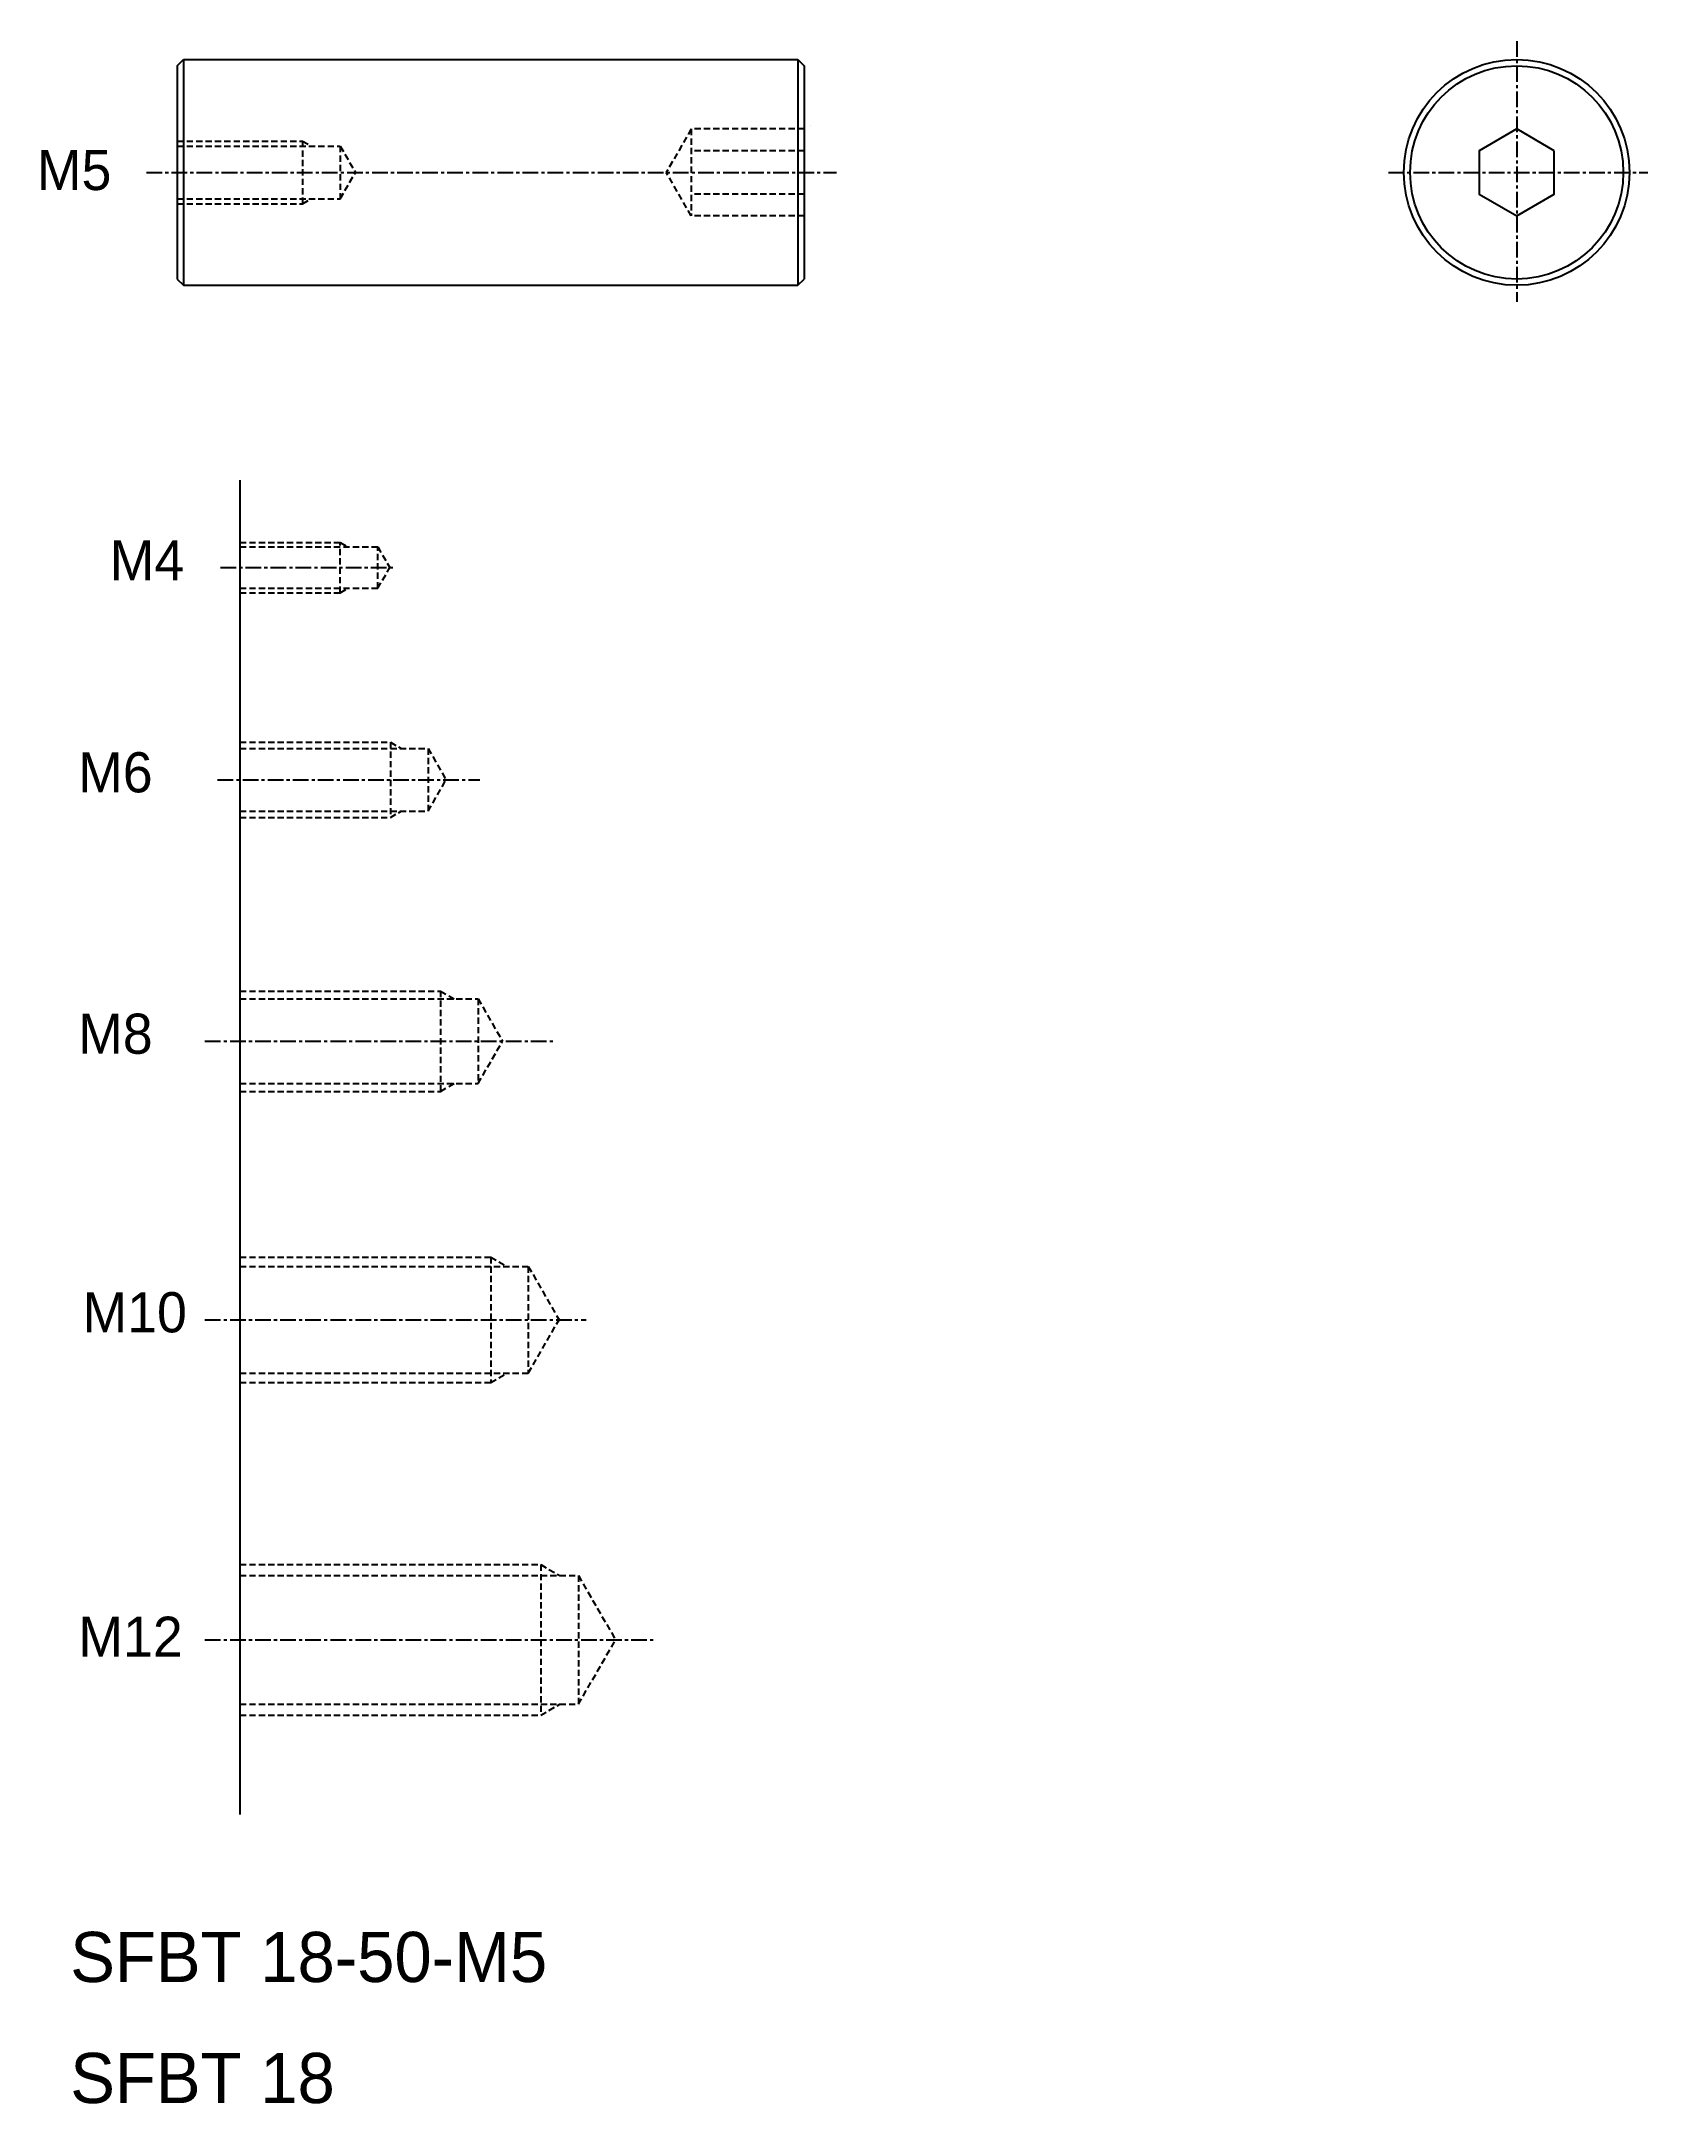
# Model space of a CAD drawing. Extents: x 65 to 193, y 70 to 234.
import ezdxf

# ---------------------------------------------------------------- set-up
doc = ezdxf.new("R2010")
doc.units = 0
doc.linetypes.add('CENTER', pattern=[2, 1.25, -0.25, 0.25, -0.25])
doc.linetypes.add('DASHED', pattern=[0.75, 0.5, -0.25])
doc.layers.get('0').update_dxf_attribs({"linetype": 'CONTINUOUS'})
doc.layers.add('CENTER', color=1, linetype='CENTER')

msp = doc.modelspace()

# ---------------------------------------------------------------- linework, layer by layer
at = {"color": 7, "linetype": 'CONTINUOUS'}
for p, q in [((75.65, 232.17), (76.15, 232.67)), ((75.65, 232.17), (75.65, 215.17)), ((76.15, 232.67), (125.15, 232.67)), ((76.15, 232.67), (76.15, 214.67)), ((125.15, 232.67), (125.15, 214.67)), ((125.15, 232.67), (125.65, 232.17)), ((125.65, 232.17), (125.65, 215.17)), ((75.65, 215.17), (76.15, 214.67)), ((76.15, 214.67), (125.15, 214.67)), ((125.15, 214.67), (125.65, 215.17)), ((80.65, 199.12), (80.65, 92.76))]:
    msp.add_line(p, q, dxfattribs=at)
at = {"color": 3, "linetype": 'DASHED'}
for p, q in [((116.65, 227.13), (114.65, 223.67)), ((125.65, 227.13), (116.65, 227.13)), ((116.65, 227.13), (116.65, 220.2)), ((75.65, 226.17), (85.65, 226.17)), ((75.65, 225.77), (88.65, 225.77)), ((85.65, 226.17), (85.65, 221.17)), ((85.65, 226.17), (86.25, 225.82)), ((88.65, 225.77), (89.86, 223.67)), ((88.65, 225.77), (88.65, 221.57)), ((125.65, 225.4), (116.65, 225.4)), ((88.65, 221.57), (89.86, 223.67)), ((116.65, 220.2), (114.65, 223.67)), ((75.65, 221.57), (88.65, 221.57)), ((75.65, 221.17), (85.65, 221.17)), ((85.65, 221.17), (86.25, 221.52)), ((125.65, 221.94), (116.65, 221.94)), ((125.65, 220.2), (116.65, 220.2)), ((80.65, 194.16), (88.65, 194.16)), ((88.65, 190.16), (88.65, 194.16)), ((88.65, 194.16), (89.25, 193.81)), ((80.65, 193.81), (91.65, 193.81)), ((91.65, 190.51), (91.65, 193.81)), ((91.65, 193.81), (92.6, 192.16)), ((91.65, 190.51), (92.6, 192.16)), ((80.65, 190.51), (91.65, 190.51)), ((80.65, 190.16), (88.65, 190.16)), ((88.65, 190.16), (89.25, 190.51)), ((80.65, 178.24), (92.65, 178.24)), ((80.65, 177.74), (95.65, 177.74)), ((92.65, 178.24), (92.65, 172.24)), ((92.65, 178.24), (93.51, 177.74)), ((95.65, 177.74), (95.65, 172.74)), ((95.65, 177.74), (97.09, 175.24)), ((95.65, 172.74), (97.09, 175.24)), ((80.65, 172.74), (95.65, 172.74)), ((92.65, 172.24), (93.51, 172.74)), ((80.65, 172.24), (92.65, 172.24)), ((80.65, 158.4), (96.65, 158.4)), ((96.65, 158.4), (96.65, 150.4)), ((96.65, 158.4), (97.73, 157.78)), ((80.65, 157.78), (99.65, 157.78)), ((99.65, 157.78), (101.59, 154.4)), ((99.65, 157.78), (99.65, 151.03)), ((99.65, 151.03), (101.59, 154.4)), ((80.65, 151.03), (99.65, 151.03)), ((80.65, 150.4), (96.65, 150.4)), ((96.65, 150.4), (97.73, 151.03)), ((80.65, 137.19), (100.65, 137.19)), ((100.65, 137.19), (101.95, 136.44)), ((100.65, 137.19), (100.65, 127.19)), ((80.65, 136.44), (103.65, 136.44)), ((103.65, 136.44), (103.65, 127.94)), ((103.65, 136.44), (106.1, 132.19)), ((103.65, 127.94), (106.1, 132.19)), ((80.65, 127.94), (103.65, 127.94)), ((80.65, 127.19), (100.65, 127.19)), ((100.65, 127.19), (101.95, 127.94)), ((80.65, 112.67), (104.65, 112.67)), ((104.65, 112.67), (104.65, 100.67)), ((104.65, 112.67), (106.16, 111.79)), ((80.65, 111.79), (107.65, 111.79)), ((107.65, 111.79), (107.65, 101.54)), ((107.65, 111.79), (110.61, 106.67)), ((107.65, 101.54), (110.61, 106.67)), ((80.65, 101.54), (107.65, 101.54)), ((80.65, 100.67), (104.65, 100.67)), ((104.65, 100.67), (106.16, 101.54))]:
    msp.add_line(p, q, dxfattribs=at)
for p, q in [((125.65, 227.38), (125.65, 227.38)), ((125.65, 227.24), (125.65, 227.24)), ((126.15, 227.42), (126.15, 227.42)), ((126.15, 223.67), (126.15, 223.67))]:
    msp.add_line(p, q)
at = {"color": 7, "linetype": 'CONTINUOUS'}
msp.add_lwpolyline([(185.49, 225.4), (182.49, 227.13), (179.49, 225.4), (179.49, 221.94), (182.49, 220.2), (185.49, 221.94)], close=True, dxfattribs=at)
for radius in [9, 8.5]:
    msp.add_circle((182.49, 223.67), radius)
at = {"layer": 'CENTER', "color": 1, "linetype": 'CENTER'}
for p, q in [((182.49, 234.13), (182.49, 213.36)), ((73.19, 223.67), (128.24, 223.67)), ((172.26, 223.67), (192.95, 223.67)), ((79.09, 192.16), (93.04, 192.16)), ((78.87, 175.24), (99.79, 175.24)), ((77.86, 154.4), (105.76, 154.4)), ((77.86, 132.19), (108.27, 132.19)), ((77.86, 106.67), (113.6, 106.67))]:
    msp.add_line(p, q, dxfattribs=at)

# ---------------------------------------------------------------- texts
at = {"color": 7, "linetype": 'CONTINUOUS'}
msp.add_text('M5', height=3.2, dxfattribs=at).set_placement((64.45, 222.26))
for s, height, p in [('M4', 3.2, (70.26, 191.14)), ('M6', 3.2, (67.74, 174.24)), ('M8', 3.2, (67.74, 153.4)), ('M10', 3.2, (68.09, 131.19)), ('M12', 3.2, (67.76, 105.32)), ('SFBT 18-50-M5', 4, (67.11, 79.39)), ('SFBT 18', 4, (67.11, 69.74))]:
    msp.add_text(s, height=height).set_placement(p)

doc.saveas('drawing.dxf')
